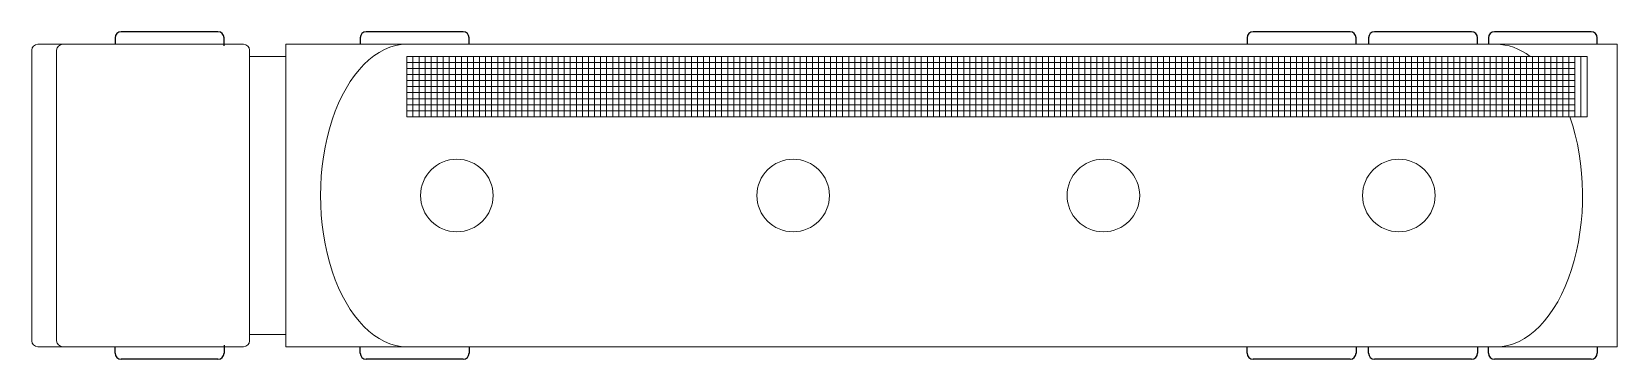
# Model space of a CAD drawing. Header units: millimetres. Extents: x 0 to 13100, y -1354 to 1354.
import ezdxf

# ---------------------------------------------------------------- set-up
doc = ezdxf.new("R2010")
doc.units = ezdxf.units.MM
doc.layers.add('dim', color=7, linetype='Continuous', lineweight=15)

msp = doc.modelspace()

# ---------------------------------------------------------------- hatches: boundary and pattern name
at = {"layer": 'dim', "transparency": 33554687}
h = msp.add_hatch(dxfattribs=at)
h.set_pattern_fill('ANSI37', color=256, scale=400, angle=225, style=0)
h.set_pattern_definition([(270, (0, 0), (50, 6e-11), []), (7e-11, (0, 0), (-6e-11, 50), [])])
h.paths.add_polyline_path([(12750, 1150), (3100, 1150), (3100, 650), (12750, 650)])

# ---------------------------------------------------------------- linework, layer by layer
at = {"transparency": 33554687}
for p, q in [((1539, 1354), (739, 1354)), ((3564, 1354), (2764, 1354)), ((10892, 1354), (10092, 1354)), ((11895, 1354), (11095, 1354)), ((12885, 1354), (12085, 1354)), ((689, 1304), (689, 1250)), ((1589, 1236), (1589, 1304)), ((2714, 1304), (2714, 1250)), ((3614, 1250), (3614, 1304)), ((10042, 1304), (10042, 1250)), ((10942, 1250), (10942, 1304)), ((11045, 1304), (11045, 1250)), ((11945, 1250), (11945, 1304)), ((12035, 1304), (12035, 1250)), ((12935, 1250), (12935, 1304)), ((689, -1304), (689, -1250)), ((1589, -1236), (1589, -1304)), ((2714, -1304), (2714, -1250)), ((3614, -1250), (3614, -1304)), ((10042, -1304), (10042, -1250)), ((10942, -1250), (10942, -1304)), ((11045, -1304), (11045, -1250)), ((11945, -1250), (11945, -1304)), ((12035, -1304), (12035, -1250)), ((12935, -1250), (12935, -1304)), ((1539, -1354), (739, -1354)), ((3564, -1354), (2764, -1354)), ((10892, -1354), (10092, -1354)), ((11895, -1354), (11095, -1354)), ((12885, -1354), (12085, -1354))]:
    msp.add_line(p, q, dxfattribs=at)
for centre, start, end in [((739, 1304), 90, 180), ((1539, 1304), 0, 90), ((2764, 1304), 90, 180), ((3564, 1304), 0, 90), ((10092, 1304), 90, 180), ((10892, 1304), 0, 90), ((11095, 1304), 90, 180), ((11895, 1304), 0, 90), ((12085, 1304), 90, 180), ((12885, 1304), 0, 90), ((739, -1304), 180, 270), ((1539, -1304), 270, 360), ((2764, -1304), 180, 270), ((3564, -1304), 270, 360), ((10092, -1304), 180, 270), ((10892, -1304), 270, 360), ((11095, -1304), 180, 270), ((11895, -1304), 270, 360), ((12085, -1304), 180, 270), ((12885, -1304), 270, 360)]:
    msp.add_arc(centre, 50, start, end, dxfattribs=at)
at = {"layer": 'dim', "transparency": 33554687}
for p, q in [((0, -1200), (0, 1200)), ((1750, 1250), (50, 1250)), ((206, -1200), (206, 1200)), ((1800, -1200), (1800, 1200)), ((2100, -1250), (2100, 1250)), ((2100, 1250), (3100, 1250)), ((3100, 1250), (12100, 1250)), ((13100, 1250), (12100, 1250)), ((13100, -1250), (13100, 1250)), ((1800, 1150), (2100, 1150)), ((3100, 1150), (12850, 1150)), ((3100, 650), (3100, 1150)), ((12750, 650), (12750, 1150)), ((12800, 650), (12800, 1150)), ((12850, 650), (12850, 1150)), ((3100, 650), (12850, 650)), ((2100, -1150), (1800, -1150)), ((1750, -1250), (50, -1250)), ((3100, -1250), (2100, -1250)), ((12100, -1250), (3100, -1250)), ((12100, -1250), (13100, -1250))]:
    msp.add_line(p, q, dxfattribs=at)
for centre in [(3512, 0), (6291, 0), (8854, 0), (11295, 0)]:
    msp.add_circle(centre, 300, dxfattribs=at)
for centre, start, end in [((50, 1200), 90, 180), ((256, 1200), 90, 180), ((1750, 1200), 0, 90), ((50, -1200), 180, 270), ((256, -1200), 180, 270), ((1750, -1200), 270, 360)]:
    msp.add_arc(centre, 50, start, end, dxfattribs=at)
for centre, start_param, end_param in [((3100, 0), 6.283185, 9.424778), ((12100, 0), 5.880469, 6.283185), ((12100, 0), 5.880469, 6.283185), ((12100, 0), 3.141593, 5.25924)]:
    msp.add_ellipse(centre, major_axis=(0, 1250), ratio=0.57052, start_param=start_param, end_param=end_param, dxfattribs=at)

doc.saveas('drawing.dxf')
